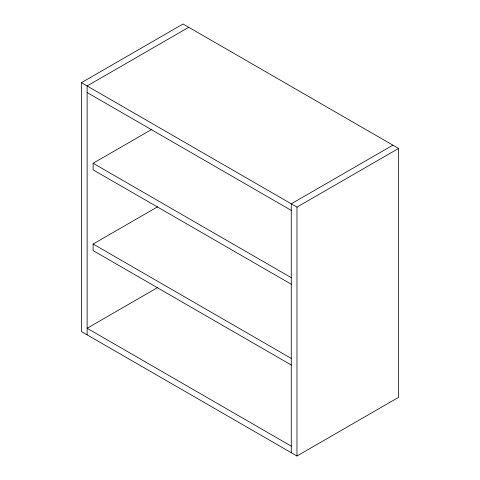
<?xml version="1.0" encoding="UTF-8"?>
<svg xmlns="http://www.w3.org/2000/svg" width="480" height="480" viewBox="0 0 480 480"><rect width="100%" height="100%" fill="white"/><g stroke="black" fill="none" stroke-linecap="round" stroke-linejoin="round"><path stroke-width="0.72" d="M81.42 82.668L183.036 24L398.58 148.446L398.58 397.332L296.964 456L81.42 331.554L81.42 82.668L296.964 207.108L398.58 148.446M188.73 27.288L87.12 85.956L87.12 334.848M291.438 284.334L93.12 169.836L93.12 163.26L151.908 129.318M291.438 365.106L93.12 250.608L93.12 244.032L157.722 206.736M392.88 145.152L291.27 203.82L291.27 452.712M157.662 287.538L87.12 328.266L291.27 446.136M87.12 92.532L291.27 210.396M93.12 163.26L291.438 277.758M93.12 244.032L291.438 358.53M296.964 207.108L296.964 456"/></g></svg>
